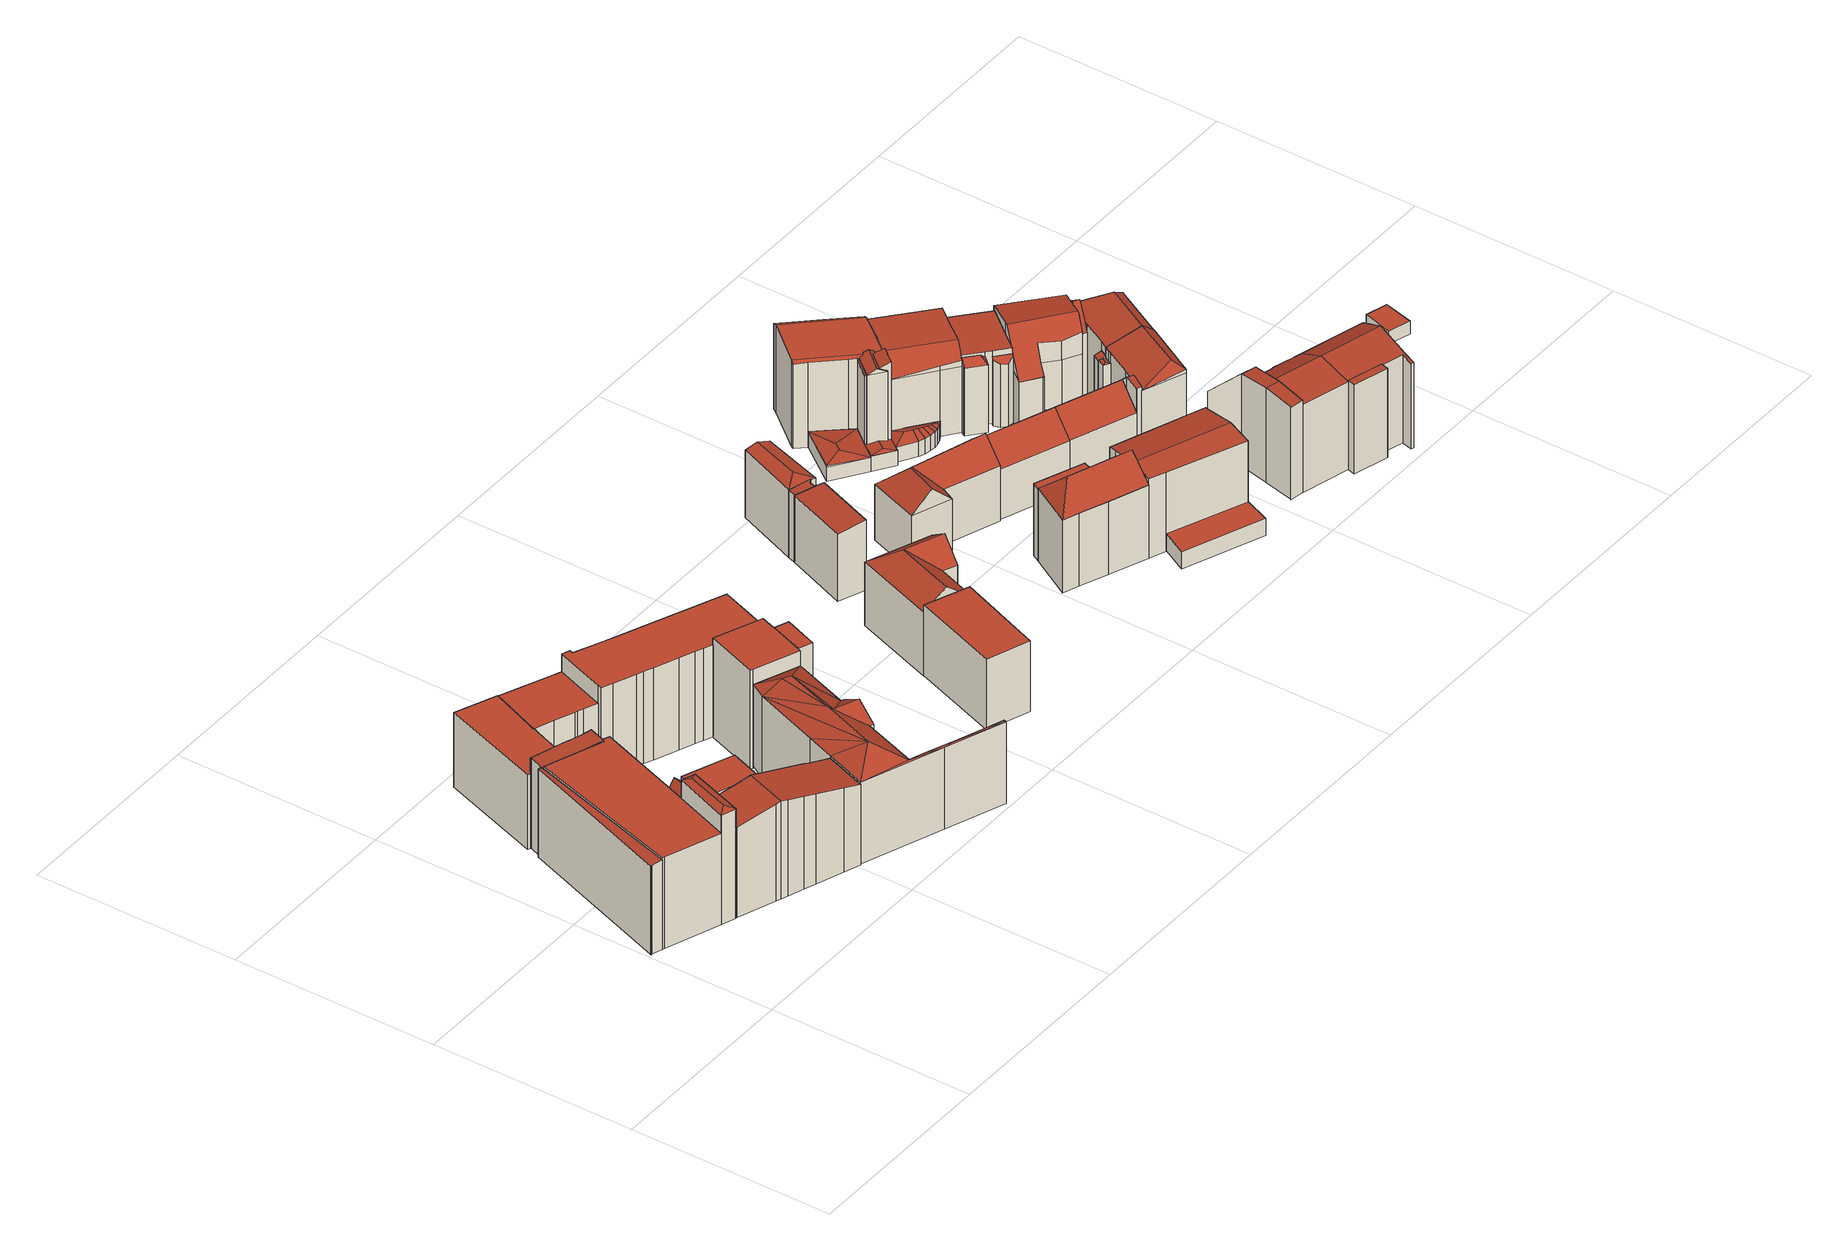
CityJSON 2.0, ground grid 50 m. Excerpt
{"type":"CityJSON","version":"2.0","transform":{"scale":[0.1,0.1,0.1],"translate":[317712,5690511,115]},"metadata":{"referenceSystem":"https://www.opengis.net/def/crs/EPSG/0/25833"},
"CityObjects":{
"building1":{"type":"Building","attributes":{"Gemeindeschluessel":14713000,"Geometrietyp2DReferenz":"3000","function":"31001_9998","roofType":"9999"},"children":["building1-1","building1-2","building1-3","building1-4"]},
"building1-1":{"type":"BuildingPart","attributes":{"Dachtyp_tdc":"tdcFreeFormRoof","Dachneigung":20.32,"QualitaetDacherkennung":20,"Geometrietyp2DReferenz":"3000","roofType":"5000","measuredHeight":28.94},"parents":["building1"],"geometry":[{"type":"MultiSurface","lod":"2","boundaries":[[[0,1,2,3]],[[1,4,5,2]],[[4,6,7,8,5]],[[9,10,11,12,13]],[[10,14,15,16,11]],[[17,18,19,20,21]],[[18,0,3,19]],[[14,10,9,22,23]],[[22,6,4,1,24,23]],[[1,0,18,17,24]],[[17,14,23,24]],[[3,2,5,8,25,12,11,16,20,19]],[[26,7,6,22]],[[25,8,7,26]],[[9,13,26,22]],[[13,12,25,26]],[[21,15,14,17]],[[16,15,21,20]]],"semantics":{"surfaces":[{"type":"WallSurface"},{"type":"RoofSurface"},{"type":"GroundSurface"},{"type":"ClosureSurface"}],"values":[0,0,0,0,0,0,0,1,1,1,1,2,0,3,0,3,0,3]}}]},
"building1-2":{"type":"BuildingPart","attributes":{"Dachtyp_tdc":"tdcPolyFlatRoof","Dachneigung":5.11,"QualitaetDacherkennung":61,"Geometrietyp2DReferenz":"3000","roofType":"2100","measuredHeight":23.13},"parents":["building1"],"geometry":[{"type":"MultiSurface","lod":"2","boundaries":[[[27,28,29,30]],[[28,31,32,29]],[[31,33,34,32]],[[33,35,36,34]],[[35,37,38,36]],[[37,39,40,38]],[[37,35,33,31,28,27,39]],[[30,29,32,34,36,38,40]],[[30,40,39,27]]],"semantics":{"surfaces":[{"type":"WallSurface"},{"type":"RoofSurface"},{"type":"GroundSurface"},{"type":"ClosureSurface"}],"values":[0,0,0,0,0,0,1,2,3]}}]},
"building1-3":{"type":"BuildingPart","attributes":{"Dachtyp_tdc":"tdcGableRoof","Dachneigung":12.41,"QualitaetDacherkennung":13,"Geometrietyp2DReferenz":"3000","roofType":"3100","measuredHeight":25.29},"parents":["building1"],"geometry":[{"type":"MultiSurface","lod":"2","boundaries":[[[7,41,42,8]],[[41,43,44,42]],[[43,45,46,44]],[[45,47,48,46]],[[47,49,50,48]],[[49,51,52,50]],[[51,53,54,52]],[[53,55,56,54]],[[55,57,58,56]],[[57,59,60,58]],[[59,61,62,60]],[[61,63,64,62]],[[63,65,66,64]],[[65,67,68,66]],[[67,69,70,68]],[[69,71,72,70]],[[71,73,74,72]],[[73,13,12,74]],[[69,67,65,63,61,59,57,55,53,51,49,47,45]],[[45,43,41,7,26,13,73,71,69]],[[12,25,8,42,44,46,48,50,52,54,56,58,60,62,64,66,68,70,72,74]],[[7,8,25,26]],[[26,25,12,13]]],"semantics":{"surfaces":[{"type":"WallSurface"},{"type":"RoofSurface"},{"type":"GroundSurface"},{"type":"ClosureSurface"}],"values":[0,0,0,0,0,0,0,0,0,0,0,0,0,0,0,0,0,0,1,1,2,3,3]}}]},
"building1-4":{"type":"BuildingPart","attributes":{"Dachtyp_tdc":"tdcPolyFlatRoof","Dachneigung":0,"QualitaetDacherkennung":18,"Geometrietyp2DReferenz":"3000","roofType":"1000","measuredHeight":23.65},"parents":["building1"],"geometry":[{"type":"MultiSurface","lod":"2","boundaries":[[[75,21,20,76]],[[77,78,79,11]],[[78,80,27,30,79]],[[81,40,39]],[[81,82,83,40]],[[82,84,85,83]],[[84,86,87,85]],[[86,75,76,87]],[[86,84,82,81,80,78,77,15,21,75]],[[76,20,16,11,79,30,40,83,85,87]],[[11,16,15,77]],[[16,20,21,15]],[[39,27,80,81]],[[39,40,30,27]]],"semantics":{"surfaces":[{"type":"WallSurface"},{"type":"RoofSurface"},{"type":"GroundSurface"},{"type":"ClosureSurface"}],"values":[0,0,0,0,0,0,0,0,1,2,3,3,0,3]}}]},
"building2":{"type":"Building","attributes":{"Gemeindeschluessel":14713000,"Geometrietyp2DReferenz":"3000","function":"31001_9998","roofType":"9999"},"children":["building2-1","building2-2"]},
"building2-1":{"type":"BuildingPart","attributes":{"Dachtyp_tdc":"tdcGableRoof","Dachneigung":60.7,"QualitaetDacherkennung":10,"Geometrietyp2DReferenz":"3000","roofType":"3100","measuredHeight":25.46},"parents":["building2"],"geometry":[{"type":"MultiSurface","lod":"2","boundaries":[[[88,89,90,91]],[[92,93,94,95]],[[93,96,97,94]],[[96,98,99,97]],[[98,88,91,99]],[[98,100,101,102,88]],[[89,102,101,103,92]],[[93,103,101,100,96]],[[92,103,93]],[[96,100,98]],[[88,102,89]],[[91,90,95,94,97,99]],[[92,95,90,89]]],"semantics":{"surfaces":[{"type":"WallSurface"},{"type":"RoofSurface"},{"type":"GroundSurface"},{"type":"ClosureSurface"}],"values":[0,0,0,0,0,1,1,0,0,0,0,2,3]}}]},
"building2-2":{"type":"BuildingPart","attributes":{"Dachtyp_tdc":"tdcPolyFlatRoof","Dachneigung":0,"QualitaetDacherkennung":20,"Geometrietyp2DReferenz":"3000","roofType":"1000","measuredHeight":24.85},"parents":["building2"],"geometry":[{"type":"MultiSurface","lod":"2","boundaries":[[[104,105,106,107]],[[105,108,109,106]],[[108,110,111,109]],[[110,112,113,111]],[[112,114,92,95,113]],[[115,116,117,90,89]],[[116,104,107,117]],[[116,115,114,112,110,108,105,104]],[[107,106,109,111,113,95,90,117]],[[89,92,114,115]],[[89,90,95,92]]],"semantics":{"surfaces":[{"type":"WallSurface"},{"type":"RoofSurface"},{"type":"GroundSurface"},{"type":"ClosureSurface"}],"values":[0,0,0,0,0,0,0,1,2,0,3]}}]},
"building3":{"type":"Building","attributes":{"Gemeindeschluessel":14713000,"Geometrietyp2DReferenz":"3000","function":"31001_9998","roofType":"9999"},"children":["building3-1","building3-2"]},
"building3-1":{"type":"BuildingPart","attributes":{"Dachtyp_tdc":"tdcPolyFlatRoof","Dachneigung":0,"QualitaetDacherkennung":51,"Geometrietyp2DReferenz":"3000","roofType":"1000","measuredHeight":19.37},"parents":["building3"],"geometry":[{"type":"MultiSurface","lod":"2","boundaries":[[[118,119,120,121]],[[119,122,123,120]],[[122,124,125,123]],[[124,126,127,125]],[[126,128,129,127]],[[128,130,131,129]],[[130,132,133,131]],[[132,134,135,133]],[[136,137,138,139]],[[137,140,141,138]],[[140,142,143,141]],[[142,118,121,143]],[[142,140,137,136,134,132,130,128,126,124,122,119,118]],[[121,120,123,125,127,129,131,133,135,139,138,141,143]],[[139,135,134,136]]],"semantics":{"surfaces":[{"type":"WallSurface"},{"type":"RoofSurface"},{"type":"GroundSurface"},{"type":"ClosureSurface"}],"values":[0,0,0,0,0,0,0,0,0,0,0,0,1,2,3]}}]},
"building3-2":{"type":"BuildingPart","attributes":{"Dachtyp_tdc":"tdcPolyFlatRoof","Dachneigung":3.23,"QualitaetDacherkennung":50,"Geometrietyp2DReferenz":"3000","roofType":"2100","measuredHeight":24.21},"parents":["building3"],"geometry":[{"type":"MultiSurface","lod":"2","boundaries":[[[144,145,146,147]],[[145,148,149,146]],[[148,150,138,149]],[[150,151,136,139,138]],[[152,153,154,135,134]],[[153,155,156,154]],[[155,157,158,156]],[[157,159,160,158]],[[159,161,162,160]],[[161,163,164,162]],[[163,144,147,164]],[[163,161,159,157,155,153,152,151,150,148,145,144]],[[147,146,149,138,139,135,154,156,158,160,162,164]],[[134,136,151,152]],[[134,135,139,136]]],"semantics":{"surfaces":[{"type":"WallSurface"},{"type":"RoofSurface"},{"type":"GroundSurface"},{"type":"ClosureSurface"}],"values":[0,0,0,0,0,0,0,0,0,0,0,1,2,0,3]}}]},
"building4":{"type":"Building","attributes":{"Dachtyp_tdc":"tdcFreeFormRoof","Gemeindeschluessel":14713000,"Dachneigung":31.68,"QualitaetDacherkennung":18,"Geometrietyp2DReferenz":"3000","function":"31001_9998","roofType":"5000","measuredHeight":25},"geometry":[{"type":"MultiSurface","lod":"2","boundaries":[[[165,166,167,168]],[[166,169,170,167]],[[169,171,172,170]],[[171,173,174,172]],[[173,175,176,174]],[[175,177,178,176]],[[177,179,180,178]],[[179,181,182,180]],[[181,183,184,182]],[[183,185,186,184]],[[185,187,188,186]],[[187,189,190,188]],[[189,191,192,190]],[[191,193,194,192]],[[193,195,196,194]],[[195,197,198,196]],[[197,199,200,198]],[[199,201,202,200]],[[201,165,168,202]],[[203,197,204]],[[205,197,203]],[[206,197,205]],[[206,199,197]],[[207,199,206]],[[208,199,207]],[[208,201,199]],[[201,208,209]],[[204,197,195]],[[203,204,195,193]],[[205,203,193,191]],[[206,205,191,189]],[[207,206,189,187]],[[208,207,187,185]],[[210,209,208,185,183]],[[211,212,213,210,183,181]],[[212,211,179,177]],[[214,177,175,173]],[[214,212,177]],[[212,214,213]],[[215,214,173,171]],[[215,171,169]],[[215,213,214]],[[215,210,213]],[[169,210,215]],[[169,209,210]],[[166,209,169]],[[165,209,166]],[[209,165,201]],[[179,211,181]],[[168,167,170,172,174,176,178,180,182,184,186,188,190,192,194,196,198,200,202]]],"semantics":{"surfaces":[{"type":"WallSurface"},{"type":"RoofSurface"},{"type":"GroundSurface"}],"values":[0,0,0,0,0,0,0,0,0,0,0,0,0,0,0,0,0,0,0,1,1,1,1,1,1,1,1,1,1,1,1,1,1,1,1,1,1,1,1,1,1,1,1,1,1,1,1,1,0,2]}}]},
"building5":{"type":"Building","attributes":{"Gemeindeschluessel":14713000,"Geometrietyp2DReferenz":"3000","function":"31001_9998","roofType":"9999"},"children":["building5-1","building5-2","building5-3","building5-4"]},
"building5-1":{"type":"BuildingPart","attributes":{"Dachtyp_tdc":"tdcPolyFlatRoof","Dachneigung":0,"QualitaetDacherkennung":37,"Geometrietyp2DReferenz":"3000","roofType":"1000","measuredHeight":23.89},"parents":["building5"],"geometry":[{"type":"MultiSurface","lod":"2","boundaries":[[[216,217,218,219]],[[217,220,221,218]],[[220,222,223,221]],[[222,224,225,223]],[[224,226,227,225]],[[226,228,229,227]],[[228,230,231,229]],[[230,232,233,231]],[[232,234,235,236,233]],[[237,238,239,240,241]],[[238,242,243,239]],[[242,244,245,243]],[[244,246,247,245]],[[246,248,249,247]],[[248,250,251,249]],[[250,252,253,251]],[[252,254,255,253]],[[254,252,250,248,246,244,242,238,237,234,232,230,228,226,224,222,220,217,216]],[[219,218,221,223,225,227,229,231,233,236,240,239,243,245,247,249,251,253,255]],[[241,235,234,237]],[[241,240,236,235]],[[219,255,254,216]]],"semantics":{"surfaces":[{"type":"WallSurface"},{"type":"RoofSurface"},{"type":"GroundSurface"},{"type":"ClosureSurface"}],"values":[0,0,0,0,0,0,0,0,0,0,0,0,0,0,0,0,0,1,2,0,3,3]}}]},
"building5-2":{"type":"BuildingPart","attributes":{"Dachtyp_tdc":"tdcPolyFlatRoof","Dachneigung":0,"QualitaetDacherkennung":48,"Geometrietyp2DReferenz":"3000","roofType":"1000","measuredHeight":25.69},"parents":["building5"],"geometry":[{"type":"MultiSurface","lod":"2","boundaries":[[[256,257,258,255,254]],[[259,260,261,262]],[[260,263,264,261]],[[263,265,266,264]],[[265,267,216,219,266]],[[267,265,263,260,259,257,256]],[[255,258,262,261,264,266,219]],[[262,258,257,259]],[[254,216,267,256]],[[254,255,219,216]]],"semantics":{"surfaces":[{"type":"WallSurface"},{"type":"RoofSurface"},{"type":"GroundSurface"},{"type":"ClosureSurface"}],"values":[0,0,0,0,0,1,2,3,0,3]}}]},
"building5-3":{"type":"BuildingPart","attributes":{"Dachtyp_tdc":"tdcPolyFlatRoof","Dachneigung":2.7,"QualitaetDacherkennung":64,"Geometrietyp2DReferenz":"3000","roofType":"2100","measuredHeight":25.89},"parents":["building5"],"geometry":[{"type":"MultiSurface","lod":"2","boundaries":[[[268,269,270,258,257]],[[269,271,272,270]],[[271,273,259,262,272]],[[273,271,269,268]],[[258,270,272,262]],[[257,259,273,268]],[[257,258,262,259]]],"semantics":{"surfaces":[{"type":"WallSurface"},{"type":"RoofSurface"},{"type":"GroundSurface"},{"type":"ClosureSurface"}],"values":[0,0,0,1,2,0,3]}}]},
"building5-4":{"type":"BuildingPart","attributes":{"Dachtyp_tdc":"tdcPolyFlatRoof","Dachneigung":0,"QualitaetDacherkennung":40,"Geometrietyp2DReferenz":"3000","roofType":"1000","measuredHeight":19.23},"parents":["building5"],"geometry":[{"type":"MultiSurface","lod":"2","boundaries":[[[274,275,276,277]],[[275,278,279,276]],[[278,280,123,279]],[[280,281,120,123]],[[281,282,121,120]],[[282,283,284,121]],[[283,285,286,284]],[[285,241,240,286]],[[235,287,288,236]],[[287,274,277,288]],[[287,235,241,285,283,282,281,280,278,275,274]],[[277,276,279,123,120,121,284,286,240,236,288]],[[236,240,241,235]]],"semantics":{"surfaces":[{"type":"WallSurface"},{"type":"RoofSurface"},{"type":"GroundSurface"},{"type":"ClosureSurface"}],"values":[0,0,0,0,0,0,0,0,0,0,1,2,3]}}]},
"building6":{"type":"Building","attributes":{"Dachtyp_tdc":"tdcPolyFlatRoof","Gemeindeschluessel":14713000,"Dachneigung":0,"QualitaetDacherkennung":42,"Geometrietyp2DReferenz":"3000","function":"31001_9998","roofType":"1000","measuredHeight":18.29},"geometry":[{"type":"MultiSurface","lod":"2","boundaries":[[[289,290,291,292]],[[290,293,294,291]],[[293,295,296,294]],[[295,289,292,296]],[[295,293,290,289]],[[292,291,294,296]]],"semantics":{"surfaces":[{"type":"WallSurface"},{"type":"RoofSurface"},{"type":"GroundSurface"}],"values":[0,0,0,0,1,2]}}]},
"building7":{"type":"Building","attributes":{"Dachtyp_tdc":"tdcFreeFormRoof","Gemeindeschluessel":14713000,"Dachneigung":36.82,"QualitaetDacherkennung":75,"Geometrietyp2DReferenz":"3000","function":"31001_9998","roofType":"5000","measuredHeight":20.72},"geometry":[{"type":"MultiSurface","lod":"2","boundaries":[[[297,298,299,300]],[[298,301,302,299]],[[301,303,304,302]],[[303,305,306,304]],[[305,307,308,306]],[[307,297,300,308]],[[309,310,311,307,305]],[[312,309,305,303]],[[312,303,301]],[[310,309,312,301,298]],[[311,310,298,297]],[[311,297,307]],[[300,299,302,304,306,308]]],"semantics":{"surfaces":[{"type":"WallSurface"},{"type":"RoofSurface"},{"type":"GroundSurface"}],"values":[0,0,0,0,0,0,1,1,0,1,1,0,2]}}]},
"building8":{"type":"Building","attributes":{"Gemeindeschluessel":14713000,"Geometrietyp2DReferenz":"3000","function":"31001_9998","roofType":"9999"},"children":["building8-1","building8-2","building8-3"]},
"building8-1":{"type":"BuildingPart","attributes":{"Dachtyp_tdc":"tdcPolyFlatRoof","Dachneigung":3.31,"QualitaetDacherkennung":61,"Geometrietyp2DReferenz":"3000","roofType":"2100","measuredHeight":17.68},"parents":["building8"],"geometry":[{"type":"MultiSurface","lod":"2","boundaries":[[[313,314,315,316,317]],[[318,319,320,321,322]],[[319,323,324,320]],[[323,325,326,324]],[[325,323,319,318,314,313,327]],[[316,315,321,320,324,326]],[[322,314,318]],[[321,315,314,322]],[[313,317,327]],[[317,316,326,325,327]]],"semantics":{"surfaces":[{"type":"WallSurface"},{"type":"RoofSurface"},{"type":"GroundSurface"},{"type":"ClosureSurface"}],"values":[0,0,0,0,1,2,0,3,0,3]}}]},
"building8-2":{"type":"BuildingPart","attributes":{"Dachtyp_tdc":"tdcFreeFormRoof","Dachneigung":17.03,"QualitaetDacherkennung":13,"Geometrietyp2DReferenz":"3000","roofType":"5000","measuredHeight":18.37},"parents":["building8"],"geometry":[{"type":"MultiSurface","lod":"2","boundaries":[[[328,329,330,331]],[[314,332,333,315]],[[332,328,331,333]],[[334,335,332,314]],[[334,314,322,329]],[[335,334,329,328]],[[335,328,332]],[[331,330,321,315,333]],[[321,330,329,322]],[[315,321,322,314]]],"semantics":{"surfaces":[{"type":"WallSurface"},{"type":"RoofSurface"},{"type":"GroundSurface"},{"type":"ClosureSurface"}],"values":[0,0,0,1,1,1,0,2,0,3]}}]},
"building8-3":{"type":"BuildingPart","attributes":{"Dachtyp_tdc":"tdcPolyFlatRoof","Dachneigung":6.05,"QualitaetDacherkennung":34,"Geometrietyp2DReferenz":"3000","roofType":"2100","measuredHeight":18.01},"parents":["building8"],"geometry":[{"type":"MultiSurface","lod":"2","boundaries":[[[336,337,338,326,325]],[[337,339,340,338]],[[339,341,342,340]],[[341,317,316,342]],[[341,339,337,336,327,317]],[[316,326,338,340,342]],[[325,327,336]],[[326,316,317,327,325]]],"semantics":{"surfaces":[{"type":"WallSurface"},{"type":"RoofSurface"},{"type":"GroundSurface"},{"type":"ClosureSurface"}],"values":[0,0,0,0,1,2,0,3]}}]},
"building9":{"type":"Building","attributes":{"Dachtyp_tdc":"tdcFreeFormRoof","Gemeindeschluessel":14713000,"Dachneigung":43.15,"QualitaetDacherkennung":11,"Geometrietyp2DReferenz":"3000","function":"31001_9998","roofType":"5000","measuredHeight":19.44},"geometry":[{"type":"MultiSurface","lod":"2","boundaries":[[[343,344,345,346]],[[344,347,348,345]],[[347,349,350,348]],[[349,351,352,350]],[[351,353,354,352]],[[353,343,346,354]],[[355,356,353,351]],[[355,351,349]],[[357,356,355,349,347]],[[358,357,347,344]],[[358,344,343]],[[356,357,358,343,353]],[[346,345,348,350,352,354]]],"semantics":{"surfaces":[{"type":"WallSurface"},{"type":"RoofSurface"},{"type":"GroundSurface"}],"values":[0,0,0,0,0,0,1,0,1,1,0,1,2]}}]},
"building10":{"type":"Building","attributes":{"Gemeindeschluessel":14713000,"Geometrietyp2DReferenz":"3000","function":"31001_9998","roofType":"9999"},"children":["building10-1","building10-2","building10-3"]},
"building10-1":{"type":"BuildingPart","attributes":{"Dachtyp_tdc":"tdcFreeFormRoof","Dachneigung":42.16,"QualitaetDacherkennung":12,"Geometrietyp2DReferenz":"3000","roofType":"5000","measuredHeight":24.39},"parents":["building10"],"geometry":[{"type":"MultiSurface","lod":"2","boundaries":[[[359,360,361,362,363]],[[364,365,366,367]],[[365,368,369,366]],[[368,370,371,369]],[[370,372,373,374,371]],[[375,376,377,360,359,372]],[[375,372,370]],[[370,378,379,380,381,376,375]],[[364,380,379,365]],[[365,379,378,368]],[[368,378,370]],[[374,362,361,382,367,366,369,371]],[[363,373,372,359]],[[363,362,374,373]],[[367,382,383,364]],[[382,361,360,383]],[[376,381,384,377]],[[384,381,380,364,383]],[[377,384,383,360]]],"semantics":{"surfaces":[{"type":"WallSurface"},{"type":"RoofSurface"},{"type":"GroundSurface"},{"type":"ClosureSurface"}],"values":[0,0,0,0,0,1,1,1,0,0,0,2,0,3,3,3,0,3,3]}}]},
"building10-2":{"type":"BuildingPart","attributes":{"Dachtyp_tdc":"tdcPolyFlatRoof","Dachneigung":0,"QualitaetDacherkennung":37,"Geometrietyp2DReferenz":"3000","roofType":"1000","measuredHeight":18.66},"parents":["building10"],"geometry":[{"type":"MultiSurface","lod":"2","boundaries":[[[373,385,386,374]],[[385,387,388,386]],[[387,363,362,388]],[[363,387,385,373]],[[374,386,388,362]],[[374,362,363,373]]],"semantics":{"surfaces":[{"type":"WallSurface"},{"type":"RoofSurface"},{"type":"GroundSurface"},{"type":"ClosureSurface"}],"values":[0,0,0,1,2,3]}}]},
"building10-3":{"type":"BuildingPart","attributes":{"Dachtyp_tdc":"tdcGableRoof","Dachneigung":10,"QualitaetDacherkennung":48,"Geometrietyp2DReferenz":"3000","roofType":"3100","measuredHeight":21.56},"parents":["building10"],"geometry":[{"type":"MultiSurface","lod":"2","boundaries":[[[389,390,391,361,360]],[[390,392,393,391]],[[392,394,395,393]],[[394,396,397,395]],[[396,398,399,397]],[[398,400,401,399]],[[400,402,380,364,367,401]],[[396,394,392,390,389,377,384]],[[384,381,402,400,398,396]],[[367,382,361,391,393,395,397,399,401]],[[381,380,402]],[[382,367,364,383]],[[383,364,380,381,384]],[[389,360,377]],[[382,383,360,361]],[[360,383,384,377]]],"semantics":{"surfaces":[{"type":"WallSurface"},{"type":"RoofSurface"},{"type":"GroundSurface"},{"type":"ClosureSurface"}],"values":[0,0,0,0,0,0,0,1,1,2,0,3,3,0,3,3]}}]},
"building11":{"type":"Building","attributes":{"Dachtyp_tdc":"tdcPolyFlatRoof","Gemeindeschluessel":14713000,"Dachneigung":0,"QualitaetDacherkennung":41,"Geometrietyp2DReferenz":"3000","function":"31001_9998","roofType":"1000","measuredHeight":4.35},"geometry":[{"type":"MultiSurface","lod":"2","boundaries":[[[403,404,405,406]],[[404,407,408,405]],[[407,409,410,408]],[[409,403,406,410]],[[409,407,404,403]],[[406,405,408,410]]],"semantics":{"surfaces":[{"type":"WallSurface"},{"type":"RoofSurface"},{"type":"GroundSurface"}],"values":[0,0,0,0,1,2]}}]},
"building12":{"type":"Building","attributes":{"Dachtyp_tdc":"tdcFreeFormRoof","Gemeindeschluessel":14713000,"Dachneigung":45.39,"QualitaetDacherkennung":74,"Geometrietyp2DReferenz":"3000","function":"31001_9998","roofType":"5000","measuredHeight":18.39},"geometry":[{"type":"MultiSurface","lod":"2","boundaries":[[[411,412,413,414]],[[412,415,416,413]],[[415,417,418,416]],[[417,411,414,418]],[[412,419,420,415]],[[419,411,417,420]],[[417,415,420]],[[412,411,419]],[[414,413,416,418]]],"semantics":{"surfaces":[{"type":"WallSurface"},{"type":"RoofSurface"},{"type":"GroundSurface"}],"values":[0,0,0,0,1,1,0,0,2]}}]},
"building13":{"type":"Building","attributes":{"Gemeindeschluessel":14713000,"Geometrietyp2DReferenz":"3000","function":"31001_9998","roofType":"9999"},"children":["building13-1","building13-2","building13-3"]},
"building13-1":{"type":"BuildingPart","attributes":{"Dachtyp_tdc":"tdcHipAndGableRoof","Dachneigung":10.59,"QualitaetDacherkennung":35,"Geometrietyp2DReferenz":"3000","roofType":"5000","measuredHeight":4.48},"parents":["building13"],"geometry":[{"type":"MultiSurface","lod":"2","boundaries":[[[421,422,423,424,425]],[[426,427,428,429]],[[427,430,431,432,428]],[[433,427,434]],[[435,434,427,426,422]],[[436,433,434,435]],[[421,436,435,422]],[[430,433,436,421]],[[427,433,430]],[[432,424,423,429,428]],[[425,431,430,421]],[[425,424,432,431]],[[426,429,423,422]]],"semantics":{"surfaces":[{"type":"WallSurface"},{"type":"RoofSurface"},{"type":"GroundSurface"},{"type":"ClosureSurface"}],"values":[0,0,0,1,1,1,0,0,0,2,0,3,3]}}]},
"building13-2":{"type":"BuildingPart","attributes":{"Dachtyp_tdc":"tdcHipRoof","Dachneigung":10.39,"QualitaetDacherkennung":53,"Geometrietyp2DReferenz":"3000","roofType":"3200","measuredHeight":4.8},"parents":["building13"],"geometry":[{"type":"MultiSurface","lod":"2","boundaries":[[[437,438,439,440]],[[438,441,442,439]],[[441,425,424,442]],[[431,443,444,432]],[[443,437,440,444]],[[441,445,446,447]],[[448,431,449]],[[446,448,449,447]],[[431,425,441,447,449]],[[431,448,443]],[[443,448,446,437]],[[437,446,445,438]],[[438,445,441]],[[440,439,442,424,432,444]],[[431,432,424,425]]],"semantics":{"surfaces":[{"type":"WallSurface"},{"type":"RoofSurface"},{"type":"GroundSurface"},{"type":"ClosureSurface"}],"values":[0,0,0,0,0,1,1,1,1,0,0,0,0,2,3]}}]},
"building13-3":{"type":"BuildingPart","attributes":{"Dachtyp_tdc":"tdcFreeFormRoof","Dachneigung":24.08,"QualitaetDacherkennung":15,"Geometrietyp2DReferenz":"3000","roofType":"5000","measuredHeight":5.1},"parents":["building13"],"geometry":[{"type":"MultiSurface","lod":"2","boundaries":[[[450,451,452,453]],[[451,454,455,452]],[[454,456,457,455]],[[456,458,459,457]],[[458,460,461,459]],[[460,462,463,461]],[[462,464,465,463]],[[464,426,429,465]],[[422,450,453,423]],[[426,464,466,467]],[[464,462,468,466]],[[462,460,469,468]],[[460,458,470,469]],[[458,456,471,470]],[[456,454,472,471]],[[454,451,472]],[[451,450,467,466,468,469,470,471,472]],[[450,422,426,467]],[[453,452,455,457,459,461,463,465,429,423]],[[422,423,429,426]]],"semantics":{"surfaces":[{"type":"WallSurface"},{"type":"RoofSurface"},{"type":"GroundSurface"},{"type":"ClosureSurface"}],"values":[0,0,0,0,0,0,0,0,0,1,1,1,1,1,1,1,1,1,2,3]}}]},
"building14":{"type":"Building","attributes":{"Gemeindeschluessel":14713000,"Dachneigung":63.75,"Dachorientierung":-140.16,"MittlereTraufHoehe":137.82,"QualitaetDacherkennung":48,"ObjektHoehe":23,"BodenHoehe":115.93,"Geometrietyp2DReferenz":"3000","AbsoluteHoehe":138.93,"Dachflaeche":34.96,"function":"31001_9998","roofType":"3100","measuredHeight":23,"storeysAboveGround":8},"geometry":[{"type":"MultiSurface","lod":"2","boundaries":[[[473,474,475,476]],[[474,477,478,475]],[[477,479,480,478]],[[479,473,476,480]],[[477,474,481]],[[473,479,482]],[[474,473,482,481]],[[479,477,481,482]],[[476,475,478,480]]],"semantics":{"surfaces":[{"type":"WallSurface"},{"type":"RoofSurface"},{"type":"GroundSurface"}],"values":[0,0,0,0,0,0,1,1,2]}}]},
"building15":{"type":"Building","attributes":{"Gemeindeschluessel":14713000,"Geometrietyp2DReferenz":"3000","function":"31001_9998","roofType":"9999"},"children":["building15-1","building15-2","building15-3"]},
"building15-1":{"type":"BuildingPart","attributes":{"Dachtyp_tdc":"tdcCutGableRoof","Dachneigung":2.67,"QualitaetDacherkennung":34,"Geometrietyp2DReferenz":"3000","roofType":"9999","measuredHeight":23.02},"parents":["building15"],"geometry":[{"type":"MultiSurface","lod":"2","boundaries":[[[483,484,485,486]],[[484,487,488,485]],[[487,489,490,488]],[[489,491,492,490]],[[491,493,494,492]],[[493,495,496,494]],[[495,497,498,496]],[[497,499,500,498]],[[501,502,503,504,505,506,507,508,509]],[[510,511,512,499,513,514,515]],[[516,510,515,517,501,509]],[[491,502,501,517,493]],[[493,517,515,514,495]],[[495,514,513,497]],[[497,513,499]],[[483,506,505,484]],[[484,505,504,487]],[[487,504,503,489]],[[489,503,502,491]],[[486,485,488,490,492,494,496,498,500,518,519,520]],[[486,520,521,483]],[[520,519,522,521]],[[519,518,523,522]],[[518,500,499,523]],[[516,509,508,510]],[[507,506,483,521]],[[510,508,507,521,522,511]],[[511,522,523,512]],[[512,523,499]]],"semantics":{"surfaces":[{"type":"WallSurface"},{"type":"RoofSurface"},{"type":"GroundSurface"},{"type":"ClosureSurface"}],"values":[0,0,0,0,0,0,0,0,1,1,1,0,0,0,0,0,0,0,0,2,3,3,3,3,0,3,3,3,3]}}]},
"building15-2":{"type":"BuildingPart","attributes":{"Dachtyp_tdc":"tdcCutGableRoof","Dachneigung":1.43,"QualitaetDacherkennung":28,"Geometrietyp2DReferenz":"3000","roofType":"9999","measuredHeight":22.78},"parents":["building15"],"geometry":[{"type":"MultiSurface","lod":"2","boundaries":[[[524,525,526,527]],[[525,528,506,483,486,526]],[[529,530,531,532,533]],[[530,534,535,531]],[[534,536,537,535]],[[536,538,539,537]],[[538,540,541,539]],[[540,524,527,541]],[[542,528,525,524,540]],[[538,536,534,530,529,543,544,545]],[[540,538,545,510,508,542]],[[527,526,486,520,519,518,532,531,535,537,539,541]],[[507,506,528,542]],[[520,486,483,521]],[[521,483,506,507]],[[545,511,510]],[[508,507,542]],[[522,519,520,521]],[[511,522,521,507,508,510]],[[544,512,511,545]],[[523,518,519,522]],[[512,523,522,511]],[[529,533,543]],[[533,532,518,523,512,544,543]]],"semantics":{"surfaces":[{"type":"WallSurface"},{"type":"RoofSurface"},{"type":"GroundSurface"},{"type":"ClosureSurface"}],"values":[0,0,0,0,0,0,0,0,1,1,1,2,0,3,3,0,0,3,3,0,3,3,0,3]}}]},
"building15-3":{"type":"BuildingPart","attributes":{"Dachtyp_tdc":"tdcPolyFlatRoof","Dachneigung":23.26,"QualitaetDacherkennung":29,"Geometrietyp2DReferenz":"3000","roofType":"2100","measuredHeight":24},"parents":["building15"],"geometry":[{"type":"MultiSurface","lod":"2","boundaries":[[[546,547,548,500,499]],[[547,549,550,548]],[[549,551,552,550]],[[551,533,532,552]],[[533,551,549,547,546,553,543]],[[518,500,548,550,552,532]],[[499,512,544,553,546]],[[518,523,499,500]],[[499,523,512]],[[544,543,553]],[[518,532,533,543,544,512,523]]],"semantics":{"surfaces":[{"type":"WallSurface"},{"type":"RoofSurface"},{"type":"GroundSurface"},{"type":"ClosureSurface"}],"values":[0,0,0,0,1,2,0,3,3,0,3]}}]},
"building16":{"type":"Building","attributes":{"Dachtyp_tdc":"tdcGableRoof","Gemeindeschluessel":14713000,"Dachneigung":45.51,"QualitaetDacherkennung":73,"Geometrietyp2DReferenz":"3000","function":"31001_9998","roofType":"3100","measuredHeight":18.3},"geometry":[{"type":"MultiSurface","lod":"2","boundaries":[[[554,555,556]],[[557,554,556,419]],[[555,411,419,556]],[[558,559,560,561]],[[554,557,559,558]],[[557,411,560,559]],[[411,555,561,560]],[[555,554,558,561]],[[411,557,419]]],"semantics":{"surfaces":[{"type":"WallSurface"},{"type":"RoofSurface"},{"type":"GroundSurface"}],"values":[0,1,1,2,0,0,0,0,0]}}]},
"building17":{"type":"Building","attributes":{"Gemeindeschluessel":14713000,"Dachneigung":84.75,"Dachorientierung":102.48,"MittlereTraufHoehe":140.38,"QualitaetDacherkennung":54,"ObjektHoehe":24.53,"BodenHoehe":116.4,"Geometrietyp2DReferenz":"3000","AbsoluteHoehe":140.93,"Dachflaeche":55.81,"function":"31001_9998","roofType":"3100","measuredHeight":24.53,"storeysAboveGround":8},"geometry":[{"type":"MultiSurface","lod":"2","boundaries":[[[562,563,564,565]],[[563,566,567,564]],[[566,568,569,567]],[[568,570,571,569]],[[570,572,573,571]],[[572,574,575,573]],[[574,576,577,575]],[[576,578,579,577]],[[578,562,565,579]],[[563,562,578,576,574,572]],[[572,570,568,566,563]],[[565,564,567,569,571,573,575,577,579]]],"semantics":{"surfaces":[{"type":"WallSurface"},{"type":"RoofSurface"},{"type":"GroundSurface"}],"values":[0,0,0,0,0,0,0,0,0,1,1,2]}}]},
"building18":{"type":"Building","attributes":{"Gemeindeschluessel":14713000,"Geometrietyp2DReferenz":"3000","function":"31001_9998","roofType":"9999"},"children":["building18-1","building18-2","building18-3"]},
"building18-1":{"type":"BuildingPart","attributes":{"Dachtyp_tdc":"tdcFreeFormRoof","Dachneigung":50.02,"QualitaetDacherkennung":12,"Geometrietyp2DReferenz":"3000","roofType":"5000","measuredHeight":19.28},"parents":["building18"],"geometry":[{"type":"MultiSurface","lod":"2","boundaries":[[[580,581,582,583]],[[581,584,585,582]],[[584,586,587,585]],[[586,588,589,587]],[[588,590,591,589]],[[588,586,584,581,592]],[[581,580,592]],[[580,590,588,592]],[[583,582,585,587,589,591]],[[583,591,590,580]]],"semantics":{"surfaces":[{"type":"WallSurface"},{"type":"RoofSurface"},{"type":"GroundSurface"},{"type":"ClosureSurface"}],"values":[0,0,0,0,0,1,1,1,2,3]}}]},
"building18-2":{"type":"BuildingPart","attributes":{"Dachtyp_tdc":"tdcPolyFlatRoof","Dachneigung":2.84,"QualitaetDacherkennung":65,"Geometrietyp2DReferenz":"3000","roofType":"2100","measuredHeight":19.48},"parents":["building18"],"geometry":[{"type":"MultiSurface","lod":"2","boundaries":[[[593,594,580,583,595,596]],[[597,598,599,591,590]],[[598,600,601,599]],[[600,602,603,601]],[[602,604,605,603]],[[604,606,607,605]],[[606,608,609,610,607]],[[608,606,604,602,600,598,597,594,593]],[[595,583,591,599,601,603,605,607,610]],[[590,580,594,597]],[[590,591,583,580]],[[596,609,608,593]],[[596,595,610,609]]],"semantics":{"surfaces":[{"type":"WallSurface"},{"type":"RoofSurface"},{"type":"GroundSurface"},{"type":"ClosureSurface"}],"values":[0,0,0,0,0,0,0,1,2,0,3,0,3]}}]},
"building18-3":{"type":"BuildingPart","attributes":{"Dachtyp_tdc":"tdcPolyFlatRoof","Dachneigung":32.6,"QualitaetDacherkennung":40,"Geometrietyp2DReferenz":"3000","roofType":"2100","measuredHeight":17.48},"parents":["building18"],"geometry":[{"type":"MultiSurface","lod":"2","boundaries":[[[611,596,595,612]],[[609,613,614,610]],[[613,615,616,614]],[[615,617,618,616]],[[617,611,612,618]],[[617,615,613,609,596,611]],[[612,595,610,614,616,618]],[[610,595,596,609]]],"semantics":{"surfaces":[{"type":"WallSurface"},{"type":"RoofSurface"},{"type":"GroundSurface"},{"type":"ClosureSurface"}],"values":[0,0,0,0,0,1,2,3]}}]},
"building19":{"type":"Building","attributes":{"Dachtyp_tdc":"tdcPolyFlatRoof","Gemeindeschluessel":14713000,"Dachneigung":0,"QualitaetDacherkennung":67,"Geometrietyp2DReferenz":"3000","function":"31001_9998","roofType":"1000","measuredHeight":3.03},"geometry":[{"type":"MultiSurface","lod":"2","boundaries":[[[619,620,621,622]],[[620,623,624,621]],[[623,625,626,624]],[[625,627,628,626]],[[627,629,630,628]],[[629,619,622,630]],[[629,627,625,623,620,619]],[[622,621,624,626,628,630]]],"semantics":{"surfaces":[{"type":"WallSurface"},{"type":"RoofSurface"},{"type":"GroundSurface"}],"values":[0,0,0,0,0,0,1,2]}}]},
"building20":{"type":"Building","attributes":{"Gemeindeschluessel":14713000,"Geometrietyp2DReferenz":"3000","function":"31001_9998","roofType":"9999"},"children":["building20-1","building20-2"]},
"building20-1":{"type":"BuildingPart","attributes":{"Dachtyp_tdc":"tdcHipAndGableRoof","Dachneigung":18.04,"QualitaetDacherkennung":35,"Geometrietyp2DReferenz":"3000","roofType":"5000","measuredHeight":20.93},"parents":["building20"],"geometry":[{"type":"MultiSurface","lod":"2","boundaries":[[[631,632,633,634]],[[635,636,637,638,639]],[[636,640,641,637]],[[640,642,643,641]],[[642,644,645,643]],[[644,631,634,645]],[[632,646,647]],[[648,649,647,646]],[[640,636,635,650,651,632,647,649,642]],[[642,649,648,644]],[[644,648,646,631]],[[631,646,632]],[[634,633,652,638,637,641,643,645]],[[639,650,635]],[[638,652,651,650,639]],[[652,633,632,651]]],"semantics":{"surfaces":[{"type":"WallSurface"},{"type":"RoofSurface"},{"type":"GroundSurface"},{"type":"ClosureSurface"}],"values":[0,0,0,0,0,0,1,1,1,0,0,0,2,0,3,3]}}]},
"building20-2":{"type":"BuildingPart","attributes":{"Dachtyp_tdc":"tdcGableRoof","Dachneigung":44.1,"QualitaetDacherkennung":40,"Geometrietyp2DReferenz":"3000","roofType":"3100","measuredHeight":19.88},"parents":["building20"],"geometry":[{"type":"MultiSurface","lod":"2","boundaries":[[[653,639,638,654]],[[655,656,657,633,632]],[[656,658,659,657]],[[658,660,661,659]],[[660,662,663,661]],[[662,664,665,663]],[[664,653,654,665]],[[660,658,656,655,666]],[[666,650,639,653,664,662,660]],[[654,638,652,633,657,659,661,663,665]],[[651,650,666]],[[652,638,639,650,651]],[[655,632,651,666]],[[652,651,632,633]]],"semantics":{"surfaces":[{"type":"WallSurface"},{"type":"RoofSurface"},{"type":"GroundSurface"},{"type":"ClosureSurface"}],"values":[0,0,0,0,0,0,0,1,1,2,0,3,0,3]}}]},
"building21":{"type":"Building","attributes":{"Dachtyp_tdc":"tdcFreeFormRoof","Gemeindeschluessel":14713000,"Dachneigung":11.74,"QualitaetDacherkennung":23,"Geometrietyp2DReferenz":"3000","function":"31001_9998","roofType":"5000","measuredHeight":15.67},"geometry":[{"type":"MultiSurface","lod":"2","boundaries":[[[667,668,669,670]],[[668,671,672,669]],[[671,673,674,672]],[[673,667,670,674]],[[675,673,671]],[[676,675,671,668]],[[676,668,667]],[[675,676,667,673]],[[670,669,672,674]]],"semantics":{"surfaces":[{"type":"WallSurface"},{"type":"RoofSurface"},{"type":"GroundSurface"}],"values":[0,0,0,0,1,1,1,1,2]}}]},
"building22":{"type":"Building","attributes":{"Dachtyp_tdc":"tdcPolyFlatRoof","Gemeindeschluessel":14713000,"Dachneigung":21.92,"QualitaetDacherkennung":26,"Geometrietyp2DReferenz":"3000","function":"31001_9998","roofType":"2100","measuredHeight":15.98},"geometry":[{"type":"MultiSurface","lod":"2","boundaries":[[[677,678,679,680]],[[678,681,674,679]],[[681,682,672,674]],[[682,677,680,672]],[[682,681,678,677]],[[680,679,674,672]]],"semantics":{"surfaces":[{"type":"WallSurface"},{"type":"RoofSurface"},{"type":"GroundSurface"}],"values":[0,0,0,0,1,2]}}]},
"building23":{"type":"Building","attributes":{"Dachtyp_tdc":"tdcFreeFormRoof","Gemeindeschluessel":14713000,"Dachneigung":10.42,"QualitaetDacherkennung":20,"Geometrietyp2DReferenz":"3000","function":"31001_9998","roofType":"5000","measuredHeight":22.25},"geometry":[{"type":"MultiSurface","lod":"2","boundaries":[[[683,684,685,686]],[[684,687,688,685]],[[687,689,690,688]],[[689,691,692,690]],[[691,693,694,692]],[[693,695,614,694]],[[695,696,607,614]],[[696,697,605,607]],[[697,698,699,605]],[[698,700,701,699]],[[700,702,703,701]],[[702,704,705,703]],[[704,706,707,705]],[[706,683,686,707]],[[708,709,710,711,712,713,714]],[[715,716,717,718,719,720,721,708,714,722,693]],[[693,722,695]],[[695,722,714,713,696]],[[702,709,708,721,704]],[[704,721,720,706]],[[706,720,719,683]],[[683,719,718,684]],[[684,718,717,687]],[[687,717,716,689]],[[689,716,715,691]],[[691,715,693]],[[696,713,712,697]],[[697,712,711,698]],[[698,711,710,700]],[[700,710,709,702]],[[686,685,688,690,692,694,614,607,605,699,701,703,705,707]]],"semantics":{"surfaces":[{"type":"WallSurface"},{"type":"RoofSurface"},{"type":"GroundSurface"}],"values":[0,0,0,0,0,0,0,0,0,0,0,0,0,0,1,1,0,0,0,0,0,0,0,0,0,0,0,0,0,0,2]}}]},
"building24":{"type":"Building","attributes":{"Gemeindeschluessel":14713000,"Geometrietyp2DReferenz":"3000","function":"31001_9998","roofType":"9999"},"children":["building24-1","building24-2","building24-3"]},
"building24-1":{"type":"BuildingPart","attributes":{"Dachtyp_tdc":"tdcGableRoof","Dachneigung":10.11,"QualitaetDacherkennung":51,"Geometrietyp2DReferenz":"3000","roofType":"3100","measuredHeight":24.23},"parents":["building24"],"geometry":[{"type":"MultiSurface","lod":"2","boundaries":[[[723,724,725,726]],[[724,727,728,725]],[[727,729,730,728]],[[729,731,732,730]],[[731,733,734,732]],[[735,736,737,738]],[[735,723,726,736]],[[739,740,741,742,733,731,729,727,724,723]],[[723,735,738,739]],[[726,725,728,730,732,734,743,744,745,737,736]],[[743,734,733,742]],[[741,744,743,742]],[[745,744,741,740,739]],[[745,739,738,737]]],"semantics":{"surfaces":[{"type":"WallSurface"},{"type":"RoofSurface"},{"type":"GroundSurface"},{"type":"ClosureSurface"}],"values":[0,0,0,0,0,0,0,1,1,2,3,3,3,3]}}]},
"building24-2":{"type":"BuildingPart","attributes":{"Dachtyp_tdc":"tdcPolyFlatRoof","Dachneigung":2.9,"QualitaetDacherkennung":36,"Geometrietyp2DReferenz":"3000","roofType":"2100","measuredHeight":23.08},"parents":["building24"],"geometry":[{"type":"MultiSurface","lod":"2","boundaries":[[[746,747,748,749,750]],[[747,751,752,748]],[[751,753,738,737,752]],[[753,751,747,746]],[[749,748,752,737]],[[750,738,753,746]],[[750,749,737,738]]],"semantics":{"surfaces":[{"type":"WallSurface"},{"type":"RoofSurface"},{"type":"GroundSurface"},{"type":"ClosureSurface"}],"values":[0,0,0,1,2,0,3]}}]},
"building24-3":{"type":"BuildingPart","attributes":{"Dachtyp_tdc":"tdcFreeFormRoof","Dachneigung":10.27,"QualitaetDacherkennung":54,"Geometrietyp2DReferenz":"3000","roofType":"5000","measuredHeight":24.21},"parents":["building24"],"geometry":[{"type":"MultiSurface","lod":"2","boundaries":[[[754,755,756,757]],[[755,750,749,756]],[[758,759,734,733]],[[758,760,761,759]],[[760,762,763,761]],[[762,764,765,763]],[[764,766,767,765]],[[766,768,769,767]],[[768,754,757,769]],[[764,762,760,758,733,742,741,740,739]],[[739,738,750,755,754,768,766,764]],[[757,756,749,737,745,744,743,734,759,761,763,765,767,769]],[[737,749,750,738]],[[745,737,738,739]],[[745,739,740,741,744]],[[742,743,744,741]],[[733,734,743,742]]],"semantics":{"surfaces":[{"type":"WallSurface"},{"type":"RoofSurface"},{"type":"GroundSurface"},{"type":"ClosureSurface"}],"values":[0,0,0,0,0,0,0,0,0,1,1,2,3,3,3,3,3]}}]},
"building25":{"type":"Building","attributes":{"Gemeindeschluessel":14713000,"Geometrietyp2DReferenz":"3000","function":"31001_9998","roofType":"9999"},"children":["building25-1","building25-2"]},
"building25-1":{"type":"BuildingPart","attributes":{"Dachtyp_tdc":"tdcHipAndGableRoof","Dachneigung":18.48,"QualitaetDacherkennung":37,"Geometrietyp2DReferenz":"3000","roofType":"5000","measuredHeight":21.17},"parents":["building25"],"geometry":[{"type":"MultiSurface","lod":"2","boundaries":[[[642,770,771,772]],[[770,773,774,775,771]],[[776,777,778,779]],[[777,780,781,778]],[[780,782,783,781]],[[782,784,785,783]],[[784,786,787,785]],[[786,788,789,787]],[[788,642,772,789]],[[784,782,780,777,776,790]],[[776,791,792,773,770,642,788,790]],[[788,786,784,790]],[[772,771,775,779,778,781,783,785,787,789]],[[792,774,773]],[[779,775,774,791,776]],[[791,774,792]]],"semantics":{"surfaces":[{"type":"WallSurface"},{"type":"RoofSurface"},{"type":"GroundSurface"},{"type":"ClosureSurface"}],"values":[0,0,0,0,0,0,0,0,0,1,1,1,2,0,3,3]}}]},
"building25-2":{"type":"BuildingPart","attributes":{"Dachtyp_tdc":"tdcGableRoof","Dachneigung":61.06,"QualitaetDacherkennung":57,"Geometrietyp2DReferenz":"3000","roofType":"3100","measuredHeight":22.45},"parents":["building25"],"geometry":[{"type":"MultiSurface","lod":"2","boundaries":[[[793,794,776,779,703]],[[774,795,705,775]],[[795,793,703,705]],[[793,795,796]],[[794,793,796,797]],[[795,774,792,797,796]],[[703,779,775,705]],[[791,776,794]],[[774,775,779,776,791]],[[794,797,792,791]],[[791,792,774]]],"semantics":{"surfaces":[{"type":"WallSurface"},{"type":"RoofSurface"},{"type":"GroundSurface"},{"type":"ClosureSurface"}],"values":[0,0,0,0,1,1,2,0,3,0,3]}}]},
"building26":{"type":"Building","attributes":{"Dachtyp_tdc":"tdcPolyFlatRoof","Gemeindeschluessel":14713000,"Dachneigung":0,"QualitaetDacherkennung":85,"Geometrietyp2DReferenz":"3000","function":"31001_9998","roofType":"1000","measuredHeight":3.29},"geometry":[{"type":"MultiSurface","lod":"2","boundaries":[[[798,799,800,801]],[[799,802,803,800]],[[802,804,805,803]],[[804,798,801,805]],[[804,802,799,798]],[[801,800,803,805]]],"semantics":{"surfaces":[{"type":"WallSurface"},{"type":"RoofSurface"},{"type":"GroundSurface"}],"values":[0,0,0,0,1,2]}}]}
},
"vertices":[
[253,377,288],[258,375,288],[258,375,6],[253,377,6],[256,371,288],[256,371,6],[245,340,288],[245,340,238],[245,340,6],[208,237,288],[174,249,288],[174,249,6],[208,237,6],[208,237,238],[174,250,288],[174,250,242],[174,250,6],[224,387,288],[236,383,288],[236,383,6],[224,387,6],[224,387,242],[209,237,288],[198,261,295],[235,366,295],[209,237,6],[209,237,238],
[34,300,237],[9,308,235],[9,308,6],[34,300,6],[6,308,234],[6,308,6],[6,309,234],[6,309,6],[143,690,234],[143,690,6],[150,688,235],[150,688,6],[148,680,235],[148,680,6],
[326,311,253],[326,311,6],[329,310,254],[329,310,6],[353,302,259],[353,302,6],[369,296,255],[369,296,6],[408,283,246],[408,283,6],[480,258,229],[480,258,6],[489,254,227],[489,254,6],[523,242,219],[523,242,6],[542,236,214],[542,236,6],[505,132,214],[505,132,6],[466,146,224],[466,146,6],[399,170,239],[399,170,6],[371,180,246],[371,180,6],[332,193,255],[332,193,6],[316,199,259],[316,199,6],[304,203,256],[304,203,6],[212,236,239],[212,236,6],
[241,434,242],[241,434,6],[174,249,242],[40,298,242],[40,298,6],[34,300,242],[148,680,242],[289,628,242],[289,628,6],[292,635,242],[292,635,6],[310,628,242],[310,628,6],
[241,434,225],[274,422,240],[274,422,2],[241,434,2],[258,375,240],[253,377,238],[253,377,2],[258,375,2],[236,383,230],[236,383,2],[224,387,225],[224,387,2],[236,383,247],[241,381,257],[257,428,257],[253,377,244],
[369,296,251],[329,310,251],[329,310,2],[369,296,2],[326,311,251],[326,311,2],[245,340,251],[245,340,2],[256,371,251],[256,371,2],[258,375,251],[274,422,251],[398,375,251],[398,375,2],
[340,932,196],[290,807,196],[290,807,3],[340,932,3],[292,806,196],[292,806,3],[289,798,196],[289,798,3],[287,795,196],[287,795,3],[278,770,196],[278,770,3],[255,708,196],[255,708,3],[251,698,196],[251,698,3],[248,691,196],[248,691,3],[162,723,196],[162,722,196],[162,722,3],[162,723,3],[155,725,196],[155,725,3],[241,972,196],[241,972,3],
[148,680,236],[150,688,236],[150,688,3],[148,680,3],[163,722,236],[163,722,3],[162,722,236],[162,723,236],[248,691,241],[248,690,241],[248,690,3],[262,685,242],[262,685,3],[280,678,243],[280,678,3],[304,670,245],[304,670,3],[292,635,245],[292,635,3],[289,628,245],[289,628,3],
[542,236,220],[567,304,220],[567,304,9],[542,236,9],[626,467,220],[626,467,9],[649,505,220],[649,505,9],[757,463,220],[757,463,9],[756,459,220],[756,459,9],[708,327,220],[708,327,9],[716,323,220],[716,323,9],[681,224,220],[681,224,9],[672,228,220],[672,228,9],[626,96,220],[626,96,9],[667,81,220],[667,81,9],[728,57,220],[728,57,9],[813,26,220],[813,26,9],[816,25,220],[816,25,9],[849,13,220],[849,13,9],[846,6,220],[846,6,9],[702,60,220],[702,60,9],[505,132,220],[505,132,9],[815,22,222],[844,11,222],[812,23,222],[727,54,222],[665,77,223],[621,93,223],[585,170,259],[634,307,259],[699,274,253],[640,296,254],[635,307,259],[678,427,259],[669,447,249],
[688,635,241],[668,644,241],[668,644,3],[688,635,3],[649,652,241],[649,652,3],[612,666,241],[612,666,3],[554,690,241],[554,690,3],[532,699,241],[532,699,3],[516,705,241],[516,705,3],[462,727,241],[462,727,3],[436,738,241],[436,738,3],[439,748,241],[439,748,195],[439,748,3],[484,872,241],[500,866,241],[500,866,3],[484,872,3],[484,872,195],[503,865,241],[503,865,3],[500,856,241],[500,856,3],[568,827,241],[568,827,3],[603,812,241],[603,812,3],[662,788,241],[662,788,3],[847,712,241],[847,712,3],[802,589,241],[802,589,3],
[802,589,259],[789,551,259],[789,551,3],[759,469,259],[757,463,259],[757,463,3],[759,469,3],[649,505,259],[649,505,3],[642,508,259],[642,508,3],[688,635,259],
[789,551,261],[823,539,260],[823,539,3],[793,457,260],[793,457,3],[759,469,261],
[391,767,195],[386,769,195],[386,769,3],[391,767,3],[339,788,195],[339,788,3],[292,806,195],[290,807,195],[340,932,195],[387,912,195],[387,912,3],[465,880,195],[465,880,3],[406,761,195],[406,761,3],
[1209,355,192],[1130,147,192],[1130,147,9],[1209,355,9],[1027,184,192],[1027,184,9],[1103,397,192],[1103,397,9],
[1103,397,172],[1174,596,172],[1174,596,8],[1103,397,8],[1329,535,172],[1329,535,8],[1275,433,172],[1275,433,8],[1242,447,172],[1242,447,8],[1209,355,172],[1209,355,8],[1209,521,215],[1208,521,215],[1156,376,215],[1302,484,215],
[1267,839,181],[1274,858,181],[1274,858,7],[1267,839,7],[1267,839,180],[1328,841,184],[1317,835,184],[1317,835,7],[1328,841,7],[1328,841,181],[1314,825,184],[1314,825,7],[1316,816,184],[1316,816,7],[1286,830,182],
[1388,987,181],[1340,837,181],[1340,837,7],[1388,987,7],[1333,1010,181],[1333,1010,7],[1318,879,191],[1361,999,190],
[1316,816,186],[1330,809,187],[1330,809,7],[1276,664,187],[1276,664,7],[1209,689,180],[1209,689,7],
[1665,674,150],[1626,574,150],[1626,574,7],[1665,674,7],[1493,622,150],[1493,622,7],[1477,589,150],[1477,589,7],[1381,624,150],[1381,624,7],[1425,748,150],[1425,748,7],[1429,606,198],[1459,680,202],[1468,684,196],[1645,624,200],
[1677,383,199],[1736,361,199],[1736,361,11],[1677,383,11],[1677,383,197],[1695,248,199],[1603,283,199],[1603,283,11],[1695,248,11],[1536,310,199],[1536,310,11],[1496,324,199],[1496,324,11],[1556,428,199],[1556,428,197],[1556,428,11],[1565,361,253],[1715,304,254],[1729,341,218],[1536,310,200],[1603,283,200],[1695,248,201],[1702,268,220],[1714,300,11],[1714,300,199],[1714,300,226],
[1567,447,197],[1567,447,11],[1684,402,197],[1684,402,11],
[1736,361,215],[1743,380,211],[1743,380,11],[1969,298,210],[1969,298,11],[1967,295,211],[1967,295,11],[1940,214,226],[1940,214,11],[1921,157,215],[1921,157,11],[1735,232,216],[1735,232,11],[1695,248,216],
[1702,169,58],[1735,232,58],[1735,232,14],[1702,169,14],[1921,157,58],[1921,157,14],[1895,94,58],[1895,94,14],
[1825,613,140],[1788,513,141],[1788,513,11],[1825,613,11],[1626,574,141],[1626,574,11],[1665,674,140],[1665,674,11],[1806,563,195],[1645,624,195],
[1635,922,48],[1680,887,48],[1680,887,9],[1635,922,9],[1635,922,46],[1663,864,48],[1656,854,48],[1656,854,9],[1663,864,9],[1608,887,48],[1608,887,46],[1608,887,9],[1608,887,49],[1638,878,54],[1658,904,54],[1635,922,49],
[1602,1041,46],[1659,979,46],[1659,979,9],[1602,1041,9],[1671,967,46],[1671,967,9],[1527,942,46],[1527,942,9],[1659,979,47],[1602,1041,49],[1593,965,57],[1527,942,49],[1579,947,57],
[1698,910,48],[1789,840,48],[1789,840,9],[1698,910,9],[1777,833,48],[1777,833,9],[1764,829,48],[1764,829,9],[1752,827,48],[1752,827,9],[1738,828,48],[1738,828,9],[1722,831,48],[1722,831,9],[1707,837,48],[1707,837,9],[1719,860,60],[1703,871,60],[1729,855,59],[1740,850,58],[1751,846,56],[1761,843,54],[1774,841,52],
[1635,916,228],[1681,972,228],[1681,972,9],[1635,916,9],[1714,941,228],[1714,941,9],[1671,889,228],[1671,889,9],[1698,957,239],[1653,903,239],
[1795,1035,179],[1874,950,179],[1874,950,8],[1795,1035,8],[1875,951,179],[1875,951,8],[1908,924,179],[1908,924,8],[1908,923,179],[1908,923,8],[1866,870,179],[1866,870,8],[1825,812,179],[1825,812,8],[1789,840,179],[1789,840,8],[1698,909,179],[1698,909,8],[1901,915,238],[1908,923,216],[1908,924,214],[1875,951,217],[1874,950,221],[1795,1035,193],[1787,1025,221],[1783,1020,236],[1782,1019,238],[1717,935,233],[1713,929,220],[1710,925,212],[1789,840,191],[1825,812,195],[1838,830,233],[1740,964,235],[1866,870,236],[1710,925,8],[1713,929,8],[1787,1025,8],[1787,1025,179],[1713,929,179],[1710,925,179],
[1667,1174,230],[1737,1099,230],[1737,1099,8],[1667,1174,8],[1795,1035,230],[1671,967,227],[1659,979,227],[1659,979,8],[1671,967,8],[1671,967,223],[1602,1041,227],[1602,1041,8],[1580,1064,226],[1580,1064,8],[1583,1069,233],[1583,1069,8],[1659,1163,236],[1659,1163,8],[1787,1025,236],[1677,960,227],[1710,925,228],[1713,929,233],
[1698,909,248],[1698,910,248],[1698,910,8],[1680,887,248],[1680,887,8],[1635,922,223],[1635,922,8],[1710,925,248],
[1944,454,142],[1982,554,140],[1963,504,195],[1788,513,142],[1944,454,12],[1788,513,12],[1825,613,12],[1982,554,12],
[2096,262,252],[2077,189,259],[2077,189,14],[2096,262,14],[2058,116,252],[2058,116,14],[2024,122,252],[2024,122,14],[2025,122,252],[2025,122,14],[2042,197,259],[2042,197,14],[2059,271,252],[2059,271,14],[1970,294,252],[1970,294,14],[2061,271,252],[2061,271,14],
[1874,787,185],[1855,766,185],[1855,766,10],[1874,787,10],[1817,799,185],[1817,799,10],[1819,803,190],[1819,803,10],[1825,812,202],[1825,812,10],[1833,823,185],[1833,823,10],[1854,786,202],
[1885,777,198],[1874,787,198],[1885,777,10],[1885,777,184],[1833,823,198],[1866,870,201],[1866,870,10],[1908,923,204],[1908,923,10],[1909,922,204],[1909,922,10],[1993,848,204],[1993,848,10],[1944,785,200],[1944,785,10],[1917,749,198],[1917,749,184],[1917,749,10],
[1880,771,179],[1880,771,10],[1913,744,180],[1913,744,10],[1896,743,172],[1896,743,10],[1883,755,173],[1883,755,10],
[1926,677,42],[1930,681,42],[1930,681,11],[1926,677,11],[1932,679,42],[1932,679,11],[1944,696,42],[1944,696,11],[1988,662,42],[1988,662,11],[1971,639,42],[1971,639,11],
[2059,411,194],[1955,450,194],[1955,450,13],[2059,411,13],[1993,518,194],[2024,576,194],[2024,576,13],[1993,518,13],[1993,518,171],[2028,584,194],[2028,584,13],[2034,596,194],[2034,596,13],[2131,543,194],[2131,543,13],[2059,411,202],[2046,440,222],[2131,543,202],[2108,556,222],[1981,497,194],[1973,482,194],[1973,482,13],
[1975,528,170],[1975,528,13],[1955,450,205],[1945,454,205],[1945,454,13],[1944,454,205],[1944,454,13],[1958,489,211],[1958,489,13],[1982,554,144],[1982,554,13],[1984,553,144],[1984,553,13],[1973,482,211],
[2024,576,167],[2009,585,167],[2009,585,12],[2024,576,12],[2019,604,167],[2019,604,12],[2034,596,167],[2034,596,12],[2025,597,169],[2020,588,169],
[2029,622,165],[2044,614,172],[2044,614,12],[2029,622,12],[2034,596,172],[2019,604,165],
[2001,684,143],[1962,718,143],[1962,718,10],[2001,684,10],[1944,696,143],[1944,696,10],[1932,679,143],[1932,679,10],[1930,681,143],[1930,681,10],[1888,711,143],[1888,711,10],[1913,744,143],[1944,785,143],[1993,848,143],[1994,850,143],[1994,850,10],[2107,748,143],[2107,748,10],[2107,747,143],[2107,747,10],[2058,682,143],[2058,682,10],[2042,661,143],[2042,661,10],[2060,685,233],[2107,747,218],[2107,748,218],[1994,850,216],[1993,848,216],[1944,785,231],[1938,777,233],[1930,681,144],[1932,679,144],[1944,696,166],[1962,718,197],[2001,684,193],[2042,661,200],[2058,682,229],[1913,744,187],
[2081,199,258],[2097,259,228],[2097,259,15],[2081,199,15],[2142,249,227],[2142,249,15],[2142,251,226],[2142,251,15],[2196,236,226],[2196,236,15],[2196,235,227],[2196,235,15],[2058,115,242],[2058,115,15],[2175,84,15],[2175,84,242],[2198,168,258],[2201,179,252],[2214,229,228],[2195,234,228],[2195,234,15],[2214,229,15],[2198,168,15],
[2261,60,246],[2256,42,245],[2256,42,15],[2261,60,15],[2261,60,242],[2170,65,245],[2170,65,15],[2175,84,246],
[2307,18,236],[2314,45,242],[2314,45,15],[2307,18,15],[2371,188,227],[2371,188,15],[2370,186,228],[2370,186,15],[2373,185,228],[2373,185,15],[2352,127,258],[2352,127,15],[2322,44,242],[2322,44,15],[2313,16,236],[2313,16,15],
[2044,614,194],[2044,614,10],[2034,596,10],[2076,673,194],[2076,673,173],[2076,673,10],[2113,742,194],[2158,704,198],[2158,704,10],[2113,742,10],[2201,681,190],[2201,681,10],[2204,679,189],[2204,679,10],[2199,670,201],[2199,670,10],[2131,543,201],[2131,543,10],[2107,556,222],[2107,556,10],[2168,670,222],[2103,723,194],[2082,683,194],
[2107,747,202],[2113,742,202],[2058,682,171],[2079,711,235],[2092,703,235],
[2624,246,50],[2570,261,50],[2570,261,17],[2624,246,17],[2590,332,50],[2590,332,17],[2643,318,50],[2643,318,17]
]}
